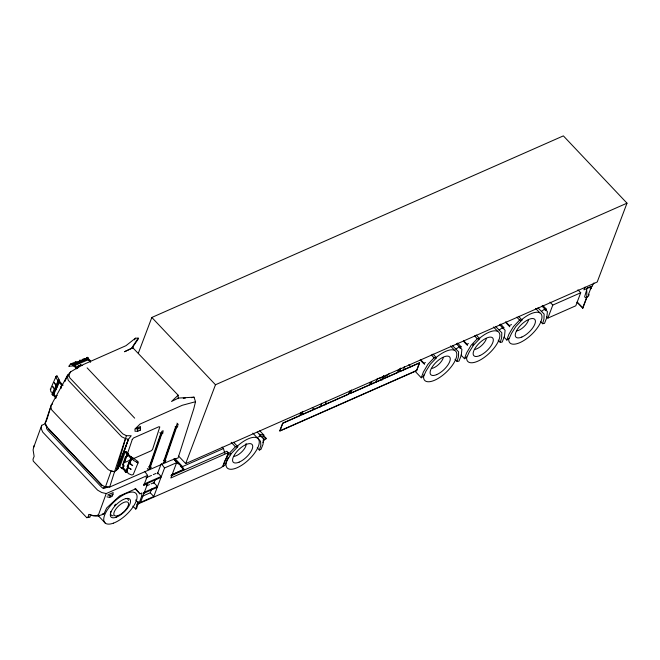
<?xml version="1.0" encoding="UTF-8"?>
<svg xmlns="http://www.w3.org/2000/svg" width="660" height="660" viewBox="0 0 660 660"><rect width="100%" height="100%" fill="white"/><g stroke="black" fill="none" stroke-linecap="round" stroke-linejoin="round"><path stroke-width="0.99" d="M134.97 430.444L134.978 428.852L137.709 428.901L140.316 427.754L140.489 426.426M134.962 431.244L137.684 431.293L137.709 428.901M137.684 431.293L140.299 430.138L140.316 427.754M86.955 360.302L86.32 359.147L86.955 360.302L74.035 365.854L68.978 366.242L70.422 364.064L75.463 361.977L78.383 362.002L82.45 360.195L82.954 361.094L78.886 362.893L75.463 361.977M50.952 389.21L51.067 387.75L56.141 376.282L57.016 375.977L59.482 380.259L59.614 381.736L54.145 393.591L53.344 393.467L52.429 392.164M70.703 371.795L67.675 375.169L67.477 377.305L70.703 371.795L78.086 367.471L83.68 364.394L125.986 345.683L135.465 338.209L138.171 338.126L138.22 339.1L131.893 348.224M140.299 430.138L140.473 428.81M112.926 494.439L113.19 492.55L107.679 494.983L110.311 495.594L112.926 494.439L112.225 496.295L109.618 497.442L106.978 496.84M45.457 423.679L41.687 425.329L41.217 428.546L42.702 432.085L97.606 490.141L101.722 492.525L106.219 493.564L147.634 475.398L144.903 471.735M132.668 347.605L178.142 395.191L171.526 401.486L178.53 398.054L194.015 397.18L195.525 401.717L193.751 408.878L178.084 457.957L170.841 460.383L109.684 487.063L105.46 486.874L102.16 485.356L45.82 425.774L45.16 423.109L51.364 404.836L67.7 375.161L64.63 381.67M576.956 302.247L582.879 308.055L587.119 296.818L585.832 297.775L584.603 296.901L587.276 287.859L591.979 286.291L593.926 282.934M132.85 506.154L135.713 509.058L137.767 502.194L138.682 501.79M33.66 447.397L41.687 425.329M33.982 445.739L33.099 449.922L34.13 456.349L33 459.269L33.272 461.117L86.782 517.696L87.904 517.324L89.034 514.404L92.994 515.526L98.191 515.633L106.219 493.564M403.417 370.639L404.291 366.712M76.585 368.569L76.939 367.051L78.218 366.003L80.834 364.848L82.409 365.508M77.69 368.272L78.218 366.003M109.684 487.063L114.551 471.685L116.366 470.407L126.398 435.691L131.183 435.748L128.386 439.37L117.851 468.864M130.111 468.757L131.183 469.342L127.256 466.793L127.438 466.15M128.956 462.231L128.774 462.874L132.701 465.663L128.956 462.231L127.256 466.793M456.398 343.843L461.893 349.33L461.274 355.295L458.989 361.144L457.05 361.449L458.419 356.878L458.609 351.821L452.413 345.551M499.603 324.769L505.098 330.264L504.487 336.229L502.194 342.078L500.255 342.383L501.625 337.813L501.814 332.755L495.619 326.486M541.926 306.1L547.42 311.594L546.802 317.551L544.508 323.408L542.578 323.713L543.947 319.135L544.137 314.086L537.941 307.816M46.951 419.447L51.34 404.844L52.594 404.027M161.989 433.339L160.949 432.977L149.127 467.148L149.581 467.536L150.307 467.09M176.781 426.814L176.195 426.847L164.373 461.01L165.091 460.564M46.662 420.42L45.16 423.109L46.992 426.764L46.53 428.497L47.99 430.502L101.252 486.832L103.356 488.582L104.099 487.154L105.46 486.874L111.086 471.034L114.551 471.685L125.425 438.537L121.679 436.78L68.26 380.292L67.501 377.297M257.227 447.802L259.339 450.037L260.857 445.434L260.51 441.276L252.838 433.108M132.256 439.494L124.707 462.025L125.317 462.264L129.962 460.202M149.581 467.536L161.403 433.372M150.175 467.511L162.129 432.927M163.919 460.622L175.742 426.451M164.959 460.985L176.913 426.401M138.386 502.631L136.57 508.563L135.713 509.058M122.215 468.666L123.156 466.306L122.644 464.681L125.507 456.605L127.215 456.151L128.123 453.857L126.373 451.465L125.136 451.976L119.79 466.719L122.215 468.666L123.007 468.336L123.948 465.977L123.445 464.359L126.299 456.274M125.392 438.553L128.411 439.354L117.884 468.856L116.341 470.415M224.342 461.942L222.601 466.752L225.035 465.127L227.263 460.168L231.577 453.296L237.798 446.721L233.574 442.249M415.058 371.217L421.27 377.784L423.373 372.017L427.919 364.32L434.082 357.827L436.474 357.753L433.026 354.106M461.035 355.072L464.483 358.718L466.579 352.951L471.124 345.254L477.287 338.762L479.688 338.687L476.231 335.041M504.042 337.128L506.797 340.048L508.893 334.282L513.447 326.584L519.601 320.084L522.002 320.017L518.554 316.371M138.394 353.034L151.833 317.46L563.36 135.877L627 203.173L597.209 282.01L185.691 463.592L178.621 456.118M109.618 497.442L110.311 495.594M161.37 434.132L161.774 431.327L163.152 430.716L162.748 433.521L161.37 434.132L159.91 432.581M150.026 466.166L151.008 467.197L149.622 467.8L149.193 468.955L148.286 469.615L147.295 468.559M151.008 467.197L150.571 468.344L148.286 469.615M142.321 496.287L150.257 492.772L151.676 489.002M153.813 483.334L155.24 479.564M157.377 473.896L160.941 464.459M175.189 426.574L176.162 427.606L176.566 424.801L177.944 424.19L176.946 423.142M165.792 460.672L164.414 461.274L163.078 463.089L165.355 461.818L165.792 460.672L164.819 459.64M185.691 463.592L215.482 384.755L627 203.173M170.973 475.414L184.008 469.293L174.157 458.89M171.286 475.728L226.941 451.242L228.277 452.661L223.294 465.853L220.877 467.783L137.899 504.034M262.993 442.654L264.223 439.411M262.688 434.659L266.145 438.314L265.84 439.139L263.233 440.286M300.877 412.896L299.879 415.536L282.678 423.126L279.733 430.897L416.534 370.532L419.471 362.761L399.267 371.679M301.356 412.17L300.028 415.693L282.818 423.283L279.881 431.054L416.683 370.689L419.62 362.917L399.415 371.836L400.744 368.313M302.668 411.37L301.339 414.884L348.686 393.995L349.685 391.355M302.816 411.526L301.488 415.041L348.835 394.152L350.163 390.629M320.314 407.005L321.725 403.276M324.992 404.943L326.403 401.214M351.112 390.728L350.113 393.368L397.93 372.265L398.929 369.625M351.599 390.002L350.262 393.517L398.079 372.421L399.407 368.907M376.027 382.058L377.429 378.328M381.851 380.259L383.617 375.606M399.597 370.796L400.595 368.156M546.472 316.635L547.866 318.112L552.791 305.085L580.717 292.76L577.937 289.806M580.717 292.76L575.801 305.786L547.866 318.112M582.574 308.187L586.822 296.95L586.781 290.582M126.011 471.892L130.985 457.685L126.011 471.892L126.654 471.628L128.37 467.098M129.739 463.477L131.802 458.048L133.039 458.04L137.808 461.414L138.055 462.907L133.213 474.606L131.637 474.986L128.18 473.525L126.951 470.58L128.081 467.701M147.634 475.398L143.822 485.331L147.617 483.656L140.547 502.359L153.772 496.51L164.554 467.981L176.641 462.677L173.869 458.956M176.641 462.677L170.833 477.98L228.277 452.661M259.776 430.782L263.851 435.08L263.257 436.648L261.847 437.176M72.864 363.899L72.46 364.939L73.26 365.764L73.656 364.724L72.864 363.899L74.423 364.807L73.656 364.724M76.692 367.579L73.706 364.881L73.474 365.483L76.651 368.791M76.172 368.643L76.461 367.909M88.341 358.099L87.937 359.139L86.377 358.231L87.541 357.274L88.341 358.099L87.169 359.057M584.974 287.133L583.927 289.847L591.979 286.291L590.164 288.775L591.484 288.189L590.527 289.022L588.308 294.888L589.083 294.55L588.448 296.241L586.822 296.95M116.366 470.407L128.411 439.354M129.583 463.864L131.843 458.114L133.485 460.416L138.055 462.907M125.507 456.605L126.423 456.481L127.331 454.187L128.123 453.857M55.514 398.137L56.488 395.81L57.28 395.48M61.083 388.484L60.794 387.082L61.735 384.821L62.527 384.491M57.997 380.968L52.305 393.962L53.113 394.35L58.798 381.356L57.997 380.968L58.649 380.696M52.957 393.69L54.582 389.977M56.62 385.341L58.245 381.628M54.574 389.936L56.257 386.199L54.235 382.693L57.238 386.397L55.556 390.134L54.574 389.936L52.577 386.224L53.081 387.296M89.034 514.404C93.72 516.895 99.33 516.244 103.917 513.843L106.681 507.977L119.642 495.916L135.811 488.779L139.928 493.845L141.883 492.979L141.611 496.411L139.235 502.928L136.991 504.421M64.697 381.463L67.7 375.161M178.216 398.656L178.142 395.191M58.369 380.968L56.257 378.37L56.141 376.282M134.557 339.834L135.465 338.209M224.697 460.985L229.243 453.288L235.405 446.787L237.798 446.721M138.171 338.126L131.505 348.34L124.476 351.739L133.229 347.696M130.622 458.164L131.53 457.001L132.322 457.817L131.414 458.972L130.416 457.462L131.53 457.001M125.969 470.448L125.053 471.611L125.845 472.42L126.968 471.958L125.969 470.448L126.167 471.141M121.523 467.503L125.334 471.38L125.87 470.704L122.686 467.478M125.845 472.42L126.761 471.257M459.946 348.298L461.126 346.822L457.586 343.076M545.201 310.678L546.381 309.202L542.842 305.456M132.239 439.494L133.535 437.968L158.928 426.731L159.802 426.938L152.526 449.534L151.288 450.747L132.726 458.972M57.899 381.241L58.847 380.119L59.623 380.968L58.674 382.09L57.733 380.581L58.847 380.119M52.75 392.997L51.802 394.119L52.577 394.969L53.699 394.507L52.75 392.997L52.915 393.657M52.577 394.969L53.526 393.847M436.474 357.753L430.254 364.337L425.939 371.209L423.712 376.159L421.27 377.784M479.688 338.687L473.459 345.271L469.153 352.143L466.917 357.093L464.483 358.718M522.002 320.017L515.782 326.593L511.467 333.465L509.239 338.423L506.797 340.048M135.655 428.348L140.085 424.042L182.325 405.265L195.525 401.717M132.058 458.89L133.039 458.04M136.793 462.289L137.808 461.414M79.546 365.896L80.834 364.848M455.862 349.198L459.154 346.756M499.076 330.132L502.367 327.69M541.39 311.462L544.682 309.02M68.978 366.242L69.399 365.945M55.894 376.753L57.016 375.977M194.015 397.18L191.433 397.675M82.434 359.395L84.752 358.487M73.92 364.353L79.555 361.812M82.376 360.541L87.07 358.421M73.582 364.98L87.673 358.619L87.301 357.811L73.21 364.171L73.582 364.98L72.979 364.774M420.412 359.477L423.959 363.223L425.419 362.563M463.452 340.486L466.991 344.231L468.46 343.571M505.774 321.808L509.314 325.553L511.516 324.572M77.773 362.934L80.215 361.853M76.939 367.051L78.68 366.284M135.894 428.447L139.573 426.83M176.162 427.606L177.54 426.995L177.944 424.19M108.289 486.931L103.356 488.582M145.942 477.873L151.462 475.439M153.301 474.622L156.057 473.41M371.951 382.181L369.683 383.179L370.681 383.056M399.077 370.21L397.559 370.879L398.558 370.755M174.933 458.552L182.531 466.595L223.476 448.544L224.821 453.412M143.979 484.077L161.172 476.495L160.784 477.51L143.591 485.092M146.528 485.917L149.482 484.613M151.099 483.895L153.838 482.691L156.808 485.826M257.062 437.58L260.882 435.889L263.497 438.578L263.002 444.428L260.972 449.369L259.339 450.037M143.698 492.508L157.402 486.453L157.022 487.468L143.311 493.523M172.07 474.532L184.008 469.293M544.921 309.837L546.381 309.202M502.664 328.482L504.124 327.847L500.585 324.101M459.665 347.457L461.126 346.822M57.733 380.581L58.509 381.43L59.623 380.968M61.891 385.258L58.691 381.455L59.334 381.191L63.063 385.291M60.794 387.082L61.586 386.752M126.423 456.481L127.215 456.151M126.142 452.974L130.597 457.495L131.249 457.231L126.794 452.71M130.416 457.462L131.208 458.279L132.322 457.817M122.644 464.681L123.445 464.359M123.156 466.306L123.948 465.977M125.334 471.38L125.87 470.704M263.076 438.479L264.478 437.943L266.145 438.314M87.904 517.324L90.601 516.731M86.782 517.696L89.191 517.159M104.099 487.154L106.285 486.75M102.308 513.991L103.917 513.843M183.298 398.277L185.336 398.128M80.206 360.36L79.266 360.401L82.45 360.195M85.016 360.129L86.963 360.055M70.422 364.064L73.021 365.038M98.191 515.633L99.281 515.641L92.994 515.526M86.377 358.231L87.145 358.314M263.851 435.08L259.298 434.263L260.683 436.648M114.576 471.677L111.111 471.017L108.141 469.582L51.736 409.926L50.919 407.377M56.257 386.199L57.238 386.397M54.145 393.591L50.927 391.842L50.317 388.996M126.398 435.691L122.76 433.843L69.787 377.825L68.813 374.798M125.136 451.976L127.331 454.187M127.537 454.674L130.713 457.908L130.597 457.495M122.801 467.882L125.986 471.116M88.118 358.38L90.659 361.028M90.428 361.63L87.442 358.933L90.61 362.249M73.706 364.881L76.882 368.189M577.261 302.115L582.879 308.055M550.003 302.132L552.791 305.085M535.623 308.401L539.789 312.807M540.507 321.519L542.578 323.713M516.846 317.163L519.601 320.084M505.519 322.303L509.066 326.048M493.523 326.98L497.689 331.386M498.184 340.189L500.255 342.383M474.523 335.841L477.287 338.762M463.906 341.731L466.736 344.726M450.475 345.972L454.641 350.377M454.979 359.263L457.05 361.449M431.318 354.907L434.082 357.827M420.164 359.972L422.994 362.967M408.845 364.65L410.916 366.836M312.296 407.484L314.3 409.604M151.833 317.46L215.482 384.755M257.26 432.102L260.882 435.889M231.173 442.315L235.405 446.787M222.098 447.076L223.476 448.544M174.232 459.624L178.34 463.972M180.394 466.15L183.826 469.771M87.12 367.867L134.665 418.143M163.441 460.243L164.414 461.274M157.608 472.725L160.578 475.868M148.648 466.768L149.622 467.8M135.019 488.656L139.928 493.845M135.646 499.95L137.767 502.194M48.493 428.835L101.97 485.38M97.564 514.957L105.319 523.157M150.257 492.772L153.772 496.51M58.691 381.455L62.411 385.564M55.902 396.833L53.419 394.094L56.001 397.213M52.866 394.746L55.976 398.17M161.296 463.518L164.554 467.981M78.383 362.002L78.886 362.893M509.314 325.553L509.767 326.799M466.991 344.231L467.445 345.477M423.959 363.223L424.413 364.46M131.208 458.279L131.414 458.972M182.531 466.595L183.604 470.489M58.509 381.43L58.674 382.09M389.59 373.312A23.488 16.228 20.7 0 1 378.997 378.271M435.262 358.298A21.302 8.861 -43.4 0 1 456.662 353.042A21.302 8.861 -43.4 0 1 439.873 377.347A21.302 8.861 -43.4 0 1 423.827 374.855M443.355 357.456A9.438 3.927 -43.4 0 1 431.343 368.527M479.003 338.695A21.302 8.861 -43.4 0 1 499.711 334.042A21.302 8.861 -43.4 0 1 483.64 357.868A21.302 8.861 -43.4 0 1 466.678 356.961M472.609 345.271A21.302 8.861 -43.4 0 1 473.756 343.901M486.404 338.456A9.438 3.927 -43.4 0 1 474.391 349.536M520.41 320.727A21.302 8.861 -43.4 0 1 541.736 315.191A21.302 8.861 -43.4 0 1 525.979 339.125A21.302 8.861 -43.4 0 1 508.778 338.39M528.503 319.885A9.438 3.927 -43.4 0 1 516.491 330.957M237.031 446.424A21.302 8.861 -43.4 0 1 259.256 441.449A21.302 8.861 -43.4 0 1 238.722 466.983A21.302 8.861 -43.4 0 1 228.277 457.314M229.688 454.963A21.302 8.861 -43.4 0 1 230.802 453.362M246.097 443.504A9.438 3.927 -43.4 0 1 242.484 451.168A9.438 3.927 -43.4 0 1 234.069 456.34M113.19 515.807A11.517 4.785 -43.4 0 1 110.831 511.483M114.337 505.667A11.517 4.785 -43.4 0 1 115.698 504.207M125.862 498.514A11.517 4.785 -43.4 0 1 128.486 500.536M436.697 374.616A12.928 5.371 -43.4 0 0 450.136 357.893A12.928 5.371 -43.4 0 0 433.744 364.864A12.928 5.371 -43.4 0 0 436.697 374.616M479.746 355.624A12.928 5.371 -43.4 0 0 493.185 338.893A12.928 5.371 -43.4 0 0 476.792 345.873A12.928 5.371 -43.4 0 0 479.746 355.624M521.845 337.046A12.928 5.371 -43.4 0 0 535.285 320.323A12.928 5.371 -43.4 0 0 518.892 327.294A12.928 5.371 -43.4 0 0 521.845 337.046M239.143 462.132A12.928 5.371 -43.4 0 0 252.59 445.409A12.928 5.371 -43.4 0 0 236.197 452.38A12.928 5.371 -43.4 0 0 239.143 462.132M113.421 523.157A21.359 8.877 -43.4 0 0 137.016 495.808A21.359 8.877 -43.4 0 0 110.789 505.321A21.359 8.877 -43.4 0 0 113.421 523.157M116.168 517.234A12.961 5.387 -43.4 0 0 130.482 500.643A12.961 5.387 -43.4 0 0 114.576 506.41A12.961 5.387 -43.4 0 0 116.168 517.234M118.082 515.584A9.463 3.935 -43.4 0 0 128.535 503.464A9.463 3.935 -43.4 0 0 116.919 507.68A9.463 3.935 -43.4 0 0 118.082 515.584"/></g></svg>
